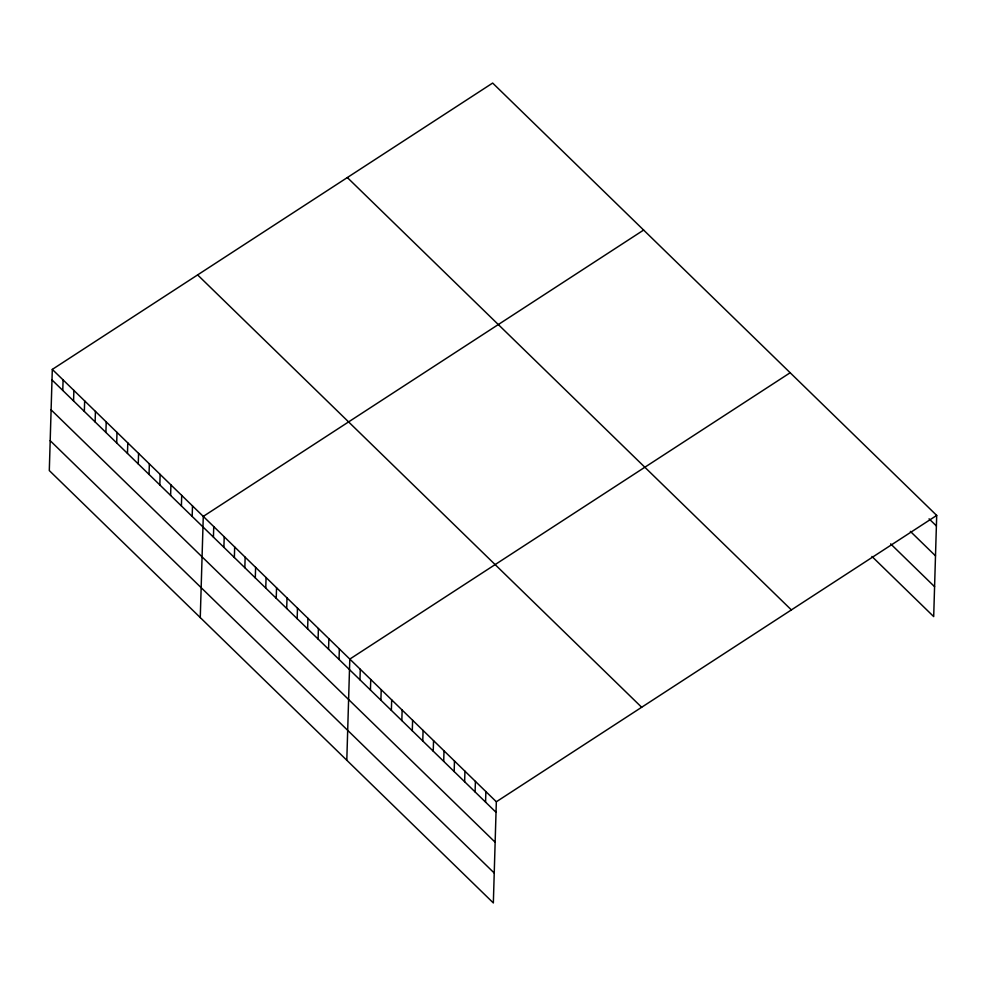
<?xml version="1.0" encoding="UTF-8"?>
<svg xmlns="http://www.w3.org/2000/svg" width="986" height="986" viewBox="0 0 986 986"><rect width="100%" height="100%" fill="white"/><g stroke="black" fill="none" stroke-linecap="round" stroke-linejoin="round"><path stroke-width="1.48" d="M52.307 369.405L49.3 470.581L493.345 902.942L496.34 801.766L52.307 369.405L492.655 83.058L936.7 515.419L933.693 616.595L871.944 556.461M62.771 390.431L63.092 379.906M73.556 400.932L73.876 390.407M84.34 411.433L84.66 400.908M95.124 421.934L95.432 411.409M105.909 432.435L106.217 421.909M116.693 442.936L117.001 432.41M127.477 453.437L127.786 442.911M138.262 463.938L138.57 453.412M149.046 474.439L149.354 463.913M159.831 484.939L160.139 474.414M170.615 495.44L170.923 484.902M181.399 505.941L181.707 495.403M192.184 516.442L192.492 505.904M200.269 617.581L203.276 516.405L643.636 230.058M213.432 537.136L213.74 526.598M223.896 547.316L224.204 536.791M234.36 557.509L234.68 546.983M244.836 567.702L245.144 557.176M255.3 577.895L255.608 567.369M265.764 588.087L266.072 577.562M276.228 598.28L276.548 587.755M286.692 608.473L287.012 597.935M297.168 618.666L297.476 608.128M307.632 628.858L307.94 618.321M318.096 639.051L318.404 628.513M328.56 649.232L328.88 638.706M339.036 659.424L339.344 648.899M346.801 760.268L349.808 659.092L790.168 372.745M359.964 679.81L360.272 669.284M370.428 690.003L370.748 679.477M380.892 700.196L381.212 689.67M391.368 710.388L391.676 699.85M401.832 720.581L402.14 710.043M412.296 730.774L412.604 720.236M422.76 740.954L423.08 730.429M433.236 751.147L433.544 740.622M443.7 761.34L444.008 750.814M454.164 771.533L454.472 761.007M464.628 781.725L464.948 771.2M475.092 791.918L475.412 781.393M485.568 802.111L485.876 791.573M496.34 801.766L936.7 515.419M929.058 518.821L936.392 525.945M910.374 531.405L935.504 555.857M890.629 543.878L934.58 586.682M347.343 177.554L791.376 609.915M197.619 274.909L641.664 707.27M51.987 379.93L496.032 812.304M51.099 409.843L495.145 842.217M50.187 440.668L494.232 873.029"/></g></svg>
